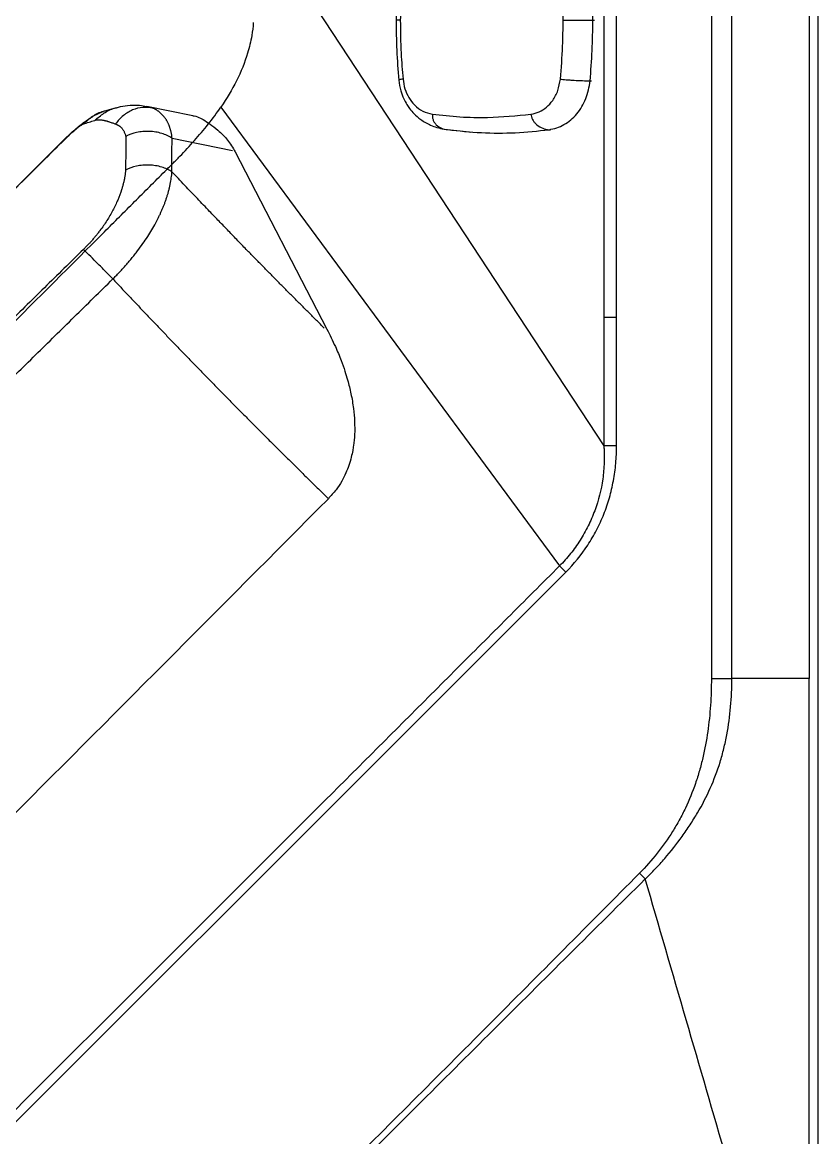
# Model space of a CAD drawing. Header units: inches. Extents: x 2 to 86, y -22 to 129.
# Drawn here: x 77.89 to 86.46, y 10.16 to 22.18 of the extents above; entities that cross this region are included whole.
import ezdxf

# ---------------------------------------------------------------- set-up
doc = ezdxf.new("R2010")
doc.units = ezdxf.units.IN
doc.header["$MEASUREMENT"] = 0
doc.layers.add('1', color=4, linetype='Continuous')
doc.layers.add('BDIM_CYAN', color=4, linetype='Continuous')

# ---------------------------------------------------------------- blocks, each defined once
blk = doc.blocks.new('sp3')
at = {"layer": 'BDIM_CYAN'}
for p, q in [((-101.244, 89.566), (-101.244, 89.581)), ((-100.592, 89.595), (-100.592, 89.611)), ((-99.939, 89.565), (-99.939, 89.581)), ((-101.771, 89.124), (-101.772, 89.14)), ((-99.412, 89.123), (-99.411, 89.139)), ((-101.796, 88.278), (-101.795, 88.262)), ((-101.795, 88.262), (-101.765, 87.993)), ((-99.419, 87.992), (-99.388, 88.265)), ((-99.388, 88.265), (-99.387, 88.282))]:
    blk.add_line(p, q, dxfattribs=at)
for points, knots in [([(-101.244, 89.566), (-101.277, 89.561), (-101.343, 89.552), (-101.437, 89.521), (-101.525, 89.479), (-101.602, 89.425), (-101.667, 89.36), (-101.718, 89.287), (-101.755, 89.208), (-101.766, 89.152), (-101.771, 89.124)], [0, 0, 0, 0, 0.125505, 0.249704, 0.373992, 0.499776, 0.625678, 0.750079, 0.874386, 1, 1, 1, 1]), ([(-101.225, 89.246), (-101.227, 89.255), (-101.229, 89.274), (-101.232, 89.31), (-101.235, 89.351), (-101.239, 89.414), (-101.243, 89.49), (-101.244, 89.54), (-101.244, 89.566)], [0, 0, 0, 0, 0.075048, 0.162077, 0.266845, 0.391253, 0.686004, 1, 1, 1, 1]), ([(-100.592, 89.275), (-100.592, 89.284), (-100.592, 89.303), (-100.592, 89.34), (-100.592, 89.38), (-100.592, 89.443), (-100.592, 89.52), (-100.592, 89.57), (-100.592, 89.595)], [0, 0, 0, 0, 0.075048, 0.162077, 0.266843, 0.39125, 0.686, 1, 1, 1, 1]), ([(-99.958, 89.245), (-99.956, 89.254), (-99.954, 89.274), (-99.951, 89.31), (-99.948, 89.35), (-99.944, 89.413), (-99.94, 89.49), (-99.94, 89.539), (-99.939, 89.565)], [0, 0, 0, 0, 0.075049, 0.162076, 0.266841, 0.391246, 0.685996, 1, 1, 1, 1]), ([(-99.412, 89.123), (-99.418, 89.151), (-99.428, 89.207), (-99.465, 89.285), (-99.516, 89.358), (-99.581, 89.424), (-99.659, 89.478), (-99.746, 89.52), (-99.84, 89.551), (-99.906, 89.56), (-99.939, 89.565)], [0, 0, 0, 0, 0.125614, 0.249921, 0.374322, 0.500224, 0.626008, 0.750296, 0.874495, 1, 1, 1, 1]), ([(-101.225, 89.246), (-101.261, 89.24), (-101.332, 89.229), (-101.428, 89.186), (-101.513, 89.121), (-101.578, 89.034), (-101.595, 88.964), (-101.604, 88.929)], [0, 0, 0, 0, 0.186661, 0.373374, 0.560001, 0.780011, 1, 1, 1, 1]), ([(-100.592, 89.275), (-100.71, 89.273), (-100.922, 89.271), (-101.133, 89.254), (-101.225, 89.246)], [0, 0, 0, 0, 0.559986, 1, 1, 1, 1]), ([(-99.958, 89.245), (-100.076, 89.255), (-100.287, 89.272), (-100.498, 89.274), (-100.592, 89.275)], [0, 0, 0, 0, 0.559986, 1, 1, 1, 1]), ([(-99.579, 88.928), (-99.586, 88.958), (-99.599, 89.017), (-99.652, 89.098), (-99.729, 89.169), (-99.833, 89.224), (-99.916, 89.238), (-99.958, 89.245)], [0, 0, 0, 0, 0.186845, 0.373701, 0.560409, 0.780222, 1, 1, 1, 1]), ([(-101.771, 89.124), (-101.784, 89.003), (-101.809, 88.761), (-101.812, 88.472), (-101.796, 88.305), (-101.791, 88.261)], [0, 0, 0, 0, 0.4218388, 0.8436848, 1, 1, 1, 1]), ([(-101.604, 88.929), (-101.614, 88.931), (-101.635, 88.934), (-101.666, 88.948), (-101.694, 88.967), (-101.73, 89.003), (-101.761, 89.057), (-101.767, 89.101), (-101.771, 89.124)], [0, 0, 0, 0, 0.0750432, 0.1620793, 0.26686, 0.391279, 0.6860331, 1, 1, 1, 1]), ([(-99.579, 88.928), (-99.57, 88.93), (-99.548, 88.933), (-99.518, 88.947), (-99.489, 88.966), (-99.453, 89.002), (-99.423, 89.056), (-99.416, 89.1), (-99.412, 89.123)], [0, 0, 0, 0, 0.075054, 0.162074, 0.266825, 0.391217, 0.685963, 1, 1, 1, 1]), ([(-99.413, 88.03), (-99.4, 88.151), (-99.374, 88.394), (-99.374, 88.76), (-99.399, 89.002), (-99.412, 89.123)], [0, 0, 0, 0, 0.333331, 0.666669, 1, 1, 1, 1]), ([(-101.604, 88.929), (-101.615, 88.83), (-101.636, 88.633), (-101.644, 88.278), (-101.619, 88.023), (-101.604, 87.867)], [0, 0, 0, 0, 0.280017, 0.560061, 1, 1, 1, 1]), ([(-99.58, 87.866), (-99.569, 87.965), (-99.547, 88.163), (-99.539, 88.518), (-99.564, 88.773), (-99.579, 88.928)], [0, 0, 0, 0, 0.280017, 0.560061, 1, 1, 1, 1]), ([(-101.771, 88.031), (-101.768, 88.009), (-101.761, 87.966), (-101.73, 87.918), (-101.694, 87.888), (-101.666, 87.874), (-101.635, 87.866), (-101.614, 87.867), (-101.604, 87.867)], [0, 0, 0, 0, 0.313967, 0.608721, 0.73314, 0.837921, 0.924957, 1, 1, 1, 1]), ([(-99.58, 87.866), (-99.57, 87.866), (-99.548, 87.865), (-99.518, 87.873), (-99.489, 87.887), (-99.454, 87.917), (-99.423, 87.965), (-99.416, 88.008), (-99.413, 88.03)], [0, 0, 0, 0, 0.075054, 0.162074, 0.266824, 0.391217, 0.685963, 1, 1, 1, 1]), ([(-101.765, 87.993), (-101.76, 87.966), (-101.749, 87.911), (-101.717, 87.832), (-101.672, 87.753), (-101.612, 87.68), (-101.536, 87.614), (-101.447, 87.561), (-101.346, 87.521), (-101.274, 87.511), (-101.237, 87.505)], [0, 0, 0, 0, 0.106729, 0.218561, 0.335655, 0.458855, 0.588158, 0.721004, 0.857855, 1, 1, 1, 1]), ([(-99.947, 87.504), (-99.908, 87.51), (-99.839, 87.521), (-99.752, 87.554), (-99.689, 87.587), (-99.635, 87.624), (-99.579, 87.672), (-99.515, 87.746), (-99.466, 87.831), (-99.434, 87.917), (-99.424, 87.966), (-99.419, 87.992)], [0, 0, 0, 0, 0.149635, 0.269025, 0.35887, 0.426914, 0.519495, 0.644449, 0.80339, 0.896799, 1, 1, 1, 1]), ([(-101.604, 87.867), (-101.597, 87.838), (-101.584, 87.778), (-101.532, 87.698), (-101.455, 87.627), (-101.351, 87.571), (-101.268, 87.557), (-101.226, 87.55)], [0, 0, 0, 0, 0.1868454, 0.373701, 0.5604087, 0.7802215, 1, 1, 1, 1]), ([(-99.958, 87.55), (-99.923, 87.555), (-99.852, 87.566), (-99.756, 87.61), (-99.671, 87.674), (-99.605, 87.762), (-99.588, 87.831), (-99.58, 87.866)], [0, 0, 0, 0, 0.186661, 0.373374, 0.560001, 0.780011, 1, 1, 1, 1]), ([(-101.226, 87.55), (-101.227, 87.543), (-101.229, 87.526), (-101.233, 87.511), (-101.235, 87.505), (-101.237, 87.506), (-101.237, 87.506)], [0, 0, 0, 0, 0.232419, 0.501936, 0.826388, 1, 1, 1, 1]), ([(-101.226, 87.55), (-101.108, 87.541), (-100.897, 87.524), (-100.685, 87.522), (-100.592, 87.521)], [0, 0, 0, 0, 0.559986, 1, 1, 1, 1]), ([(-100.592, 87.521), (-100.473, 87.522), (-100.262, 87.525), (-100.051, 87.542), (-99.958, 87.55)], [0, 0, 0, 0, 0.559986, 1, 1, 1, 1]), ([(-100.592, 87.521), (-100.592, 87.513), (-100.592, 87.496), (-100.592, 87.481), (-100.592, 87.475), (-100.592, 87.476), (-100.592, 87.476)], [0, 0, 0, 0, 0.229366, 0.495339, 0.815522, 1, 1, 1, 1]), ([(-99.958, 87.55), (-99.957, 87.542), (-99.955, 87.525), (-99.951, 87.511), (-99.949, 87.504), (-99.948, 87.505), (-99.947, 87.506)], [0, 0, 0, 0, 0.232461, 0.502017, 0.826512, 1, 1, 1, 1]), ([(-101.237, 87.505), (-101.13, 87.496), (-100.915, 87.479), (-100.7, 87.476), (-100.592, 87.475)], [0, 0, 0, 0, 0.500007, 1, 1, 1, 1]), ([(-100.592, 87.475), (-100.484, 87.476), (-100.269, 87.479), (-100.054, 87.496), (-99.947, 87.505)], [0, 0, 0, 0, 0.499993, 1, 1, 1, 1])]:
    blk.add_open_spline(points, degree=3, knots=knots, dxfattribs=at)
for points in [[(-100.592, 89.595), (-100.7, 89.594), (-100.918, 89.592), (-101.135, 89.574), (-101.244, 89.566)], [(-99.939, 89.565), (-100.048, 89.574), (-100.265, 89.591), (-100.483, 89.594), (-100.592, 89.595)]]:
    blk.add_open_spline(points, degree=3, dxfattribs=at)
blk = doc.blocks.new('2020 HS PILLOW')
at = {"layer": '1', "color": 2}
for p, q in [((-6.331, -0.101), (-6.445, -0.165)), ((-5.803, -0.013), (-5.803, -0.011)), ((-6.685, -0.383), (-6.965, -0.807)), ((-6.684, -0.383), (-6.718, -0.447)), ((-6.635, -0.82), (-7, -1.374)), ((-7.012, -1.404), (-6.358, -3.456))]:
    blk.add_line(p, q, dxfattribs=at)
at = {"layer": '1', "color": 2, "flags": 128}
for points in [[(-6.377, -1.076), (-6.521, -0.932), (-6.635, -0.82)], [(-7.001, -0.884), (-7.011, -0.909), (-7.013, -0.916)]]:
    blk.add_lwpolyline(points, dxfattribs=at)
at = {"layer": '1', "color": 2}
blk.add_arc((6.425, -4.729), 11.502, 179.6163, 180.1436, dxfattribs=at)
for points, knots in [([(5.803, -0.009), (4.052, -0.005), (0.184, 0.005), (-3.685, -0.004), (-5.803, -0.009)], [0, 0, 0, 0, 0.452479, 1, 1, 1, 1]), ([(5.803, -0.013), (5.576, -0.012), (5.121, -0.01), (4.438, -0.007), (3.755, -0.005), (3.072, -0.003), (2.39, -0.002), (1.707, -0.001), (1.024, 0), (0.341, 0), (-0.341, 0), (-1.024, 0), (-1.707, -0.001), (-2.39, -0.002), (-3.072, -0.003), (-3.755, -0.005), (-4.438, -0.007), (-5.121, -0.01), (-5.576, -0.012), (-5.803, -0.013)], [0, 0, 0, 0, 0.058824, 0.117648, 0.176472, 0.235295, 0.294119, 0.352942, 0.411765, 0.470588, 0.529412, 0.588235, 0.647058, 0.705881, 0.764705, 0.823528, 0.882352, 0.941176, 1, 1, 1, 1]), ([(-6.18, -0.096), (-6.222, -0.1), (-6.306, -0.106), (-6.396, -0.134), (-6.437, -0.162), (-6.443, -0.166)], [0, 0, 0, 0, 0.454798, 0.921395, 1, 1, 1, 1]), ([(-6.329, -0.103), (-6.324, -0.099), (-6.283, -0.072), (-6.193, -0.045), (-6.109, -0.039), (-6.067, -0.036)], [0, 0, 0, 0, 0.072984, 0.542572, 1, 1, 1, 1]), ([(-5.803, -0.009), (-5.83, -0.01), (-5.882, -0.01), (-5.983, -0.016), (-6.099, -0.028), (-6.207, -0.052), (-6.275, -0.076), (-6.306, -0.089), (-6.315, -0.094), (-6.317, -0.095)], [0, 0, 0, 0, 0.134155, 0.260922, 0.509099, 0.767284, 0.920658, 0.990549, 1, 1, 1, 1]), ([(-6.28, -0.218), (-6.278, -0.215), (-6.274, -0.209), (-6.269, -0.2), (-6.265, -0.192), (-6.26, -0.185), (-6.256, -0.178), (-6.252, -0.172), (-6.247, -0.165), (-6.241, -0.156), (-6.234, -0.147), (-6.227, -0.139), (-6.22, -0.131), (-6.213, -0.123), (-6.205, -0.116), (-6.198, -0.109), (-6.192, -0.104), (-6.186, -0.099), (-6.182, -0.097), (-6.18, -0.096)], [0, 0, 0, 0, 0.048239, 0.094105, 0.137612, 0.178773, 0.217603, 0.254119, 0.288334, 0.355559, 0.417313, 0.487162, 0.539223, 0.617936, 0.695814, 0.772891, 0.849237, 0.924916, 1, 1, 1, 1]), ([(-5.803, -0.013), (-5.807, -0.013), (-5.813, -0.013), (-5.823, -0.013), (-5.832, -0.013), (-5.842, -0.013), (-5.851, -0.013), (-5.861, -0.014), (-5.87, -0.014), (-5.879, -0.014), (-5.888, -0.014), (-5.909, -0.015), (-5.939, -0.017), (-5.977, -0.02), (-6.009, -0.023), (-6.03, -0.026), (-6.043, -0.029), (-6.051, -0.031), (-6.058, -0.032), (-6.063, -0.034), (-6.066, -0.036), (-6.067, -0.036)], [0, 0, 0, 0, 0.02507, 0.049985, 0.074783, 0.099504, 0.124186, 0.148867, 0.173587, 0.198385, 0.223298, 0.248366, 0.368821, 0.491766, 0.615218, 0.740909, 0.792607, 0.844158, 0.895769, 0.947648, 1, 1, 1, 1]), ([(-6.443, -0.166), (-6.456, -0.173), (-6.5, -0.194), (-6.565, -0.248), (-6.635, -0.313), (-6.669, -0.363), (-6.684, -0.385)], [0, 0, 0, 0, 0.1360178, 0.4531227, 0.7648096, 1, 1, 1, 1]), ([(-6.28, -0.218), (-6.286, -0.229), (-6.297, -0.251), (-6.307, -0.272), (-6.312, -0.282)], [0, 0, 0, 0, 0.535521, 1, 1, 1, 1]), ([(-6.718, -0.447), (-6.698, -0.415), (-6.673, -0.387), (-6.616, -0.338), (-6.584, -0.319), (-6.513, -0.29), (-6.475, -0.281), (-6.396, -0.273), (-6.354, -0.275), (-6.312, -0.282)], [0, 0, 0, 0, 0.25, 0.25, 0.5, 0.5, 0.75, 0.75, 1, 1, 1, 1]), ([(-6.312, -0.282), (-6.313, -0.284), (-6.315, -0.289), (-6.318, -0.297), (-6.321, -0.304), (-6.323, -0.312), (-6.325, -0.319), (-6.326, -0.327), (-6.327, -0.334), (-6.328, -0.342), (-6.328, -0.35), (-6.328, -0.358), (-6.327, -0.368), (-6.325, -0.381), (-6.322, -0.395), (-6.317, -0.41), (-6.311, -0.425), (-6.304, -0.439), (-6.298, -0.449), (-6.295, -0.454)], [0, 0, 0, 0, 0.043075, 0.086204, 0.129425, 0.172775, 0.216288, 0.260003, 0.303954, 0.348175, 0.392703, 0.437569, 0.482807, 0.568238, 0.653695, 0.73939, 0.825535, 0.912337, 1, 1, 1, 1]), ([(-6.635, -0.82), (-6.637, -0.816), (-6.643, -0.809), (-6.652, -0.798), (-6.66, -0.787), (-6.667, -0.776), (-6.675, -0.765), (-6.682, -0.753), (-6.688, -0.742), (-6.694, -0.731), (-6.7, -0.72), (-6.705, -0.709), (-6.71, -0.698), (-6.714, -0.687), (-6.718, -0.676), (-6.722, -0.665), (-6.725, -0.654), (-6.728, -0.643), (-6.731, -0.632), (-6.733, -0.621), (-6.735, -0.61), (-6.736, -0.599), (-6.737, -0.589), (-6.738, -0.578), (-6.738, -0.567), (-6.738, -0.557), (-6.738, -0.546), (-6.738, -0.536), (-6.737, -0.526), (-6.735, -0.516), (-6.734, -0.506), (-6.732, -0.496), (-6.73, -0.486), (-6.727, -0.476), (-6.724, -0.466), (-6.721, -0.457), (-6.719, -0.45), (-6.718, -0.447)], [0, 0, 0, 0, 0.031376, 0.062576, 0.093602, 0.124453, 0.155132, 0.185639, 0.215975, 0.24614, 0.276136, 0.305964, 0.335624, 0.365117, 0.394446, 0.423609, 0.452609, 0.481447, 0.510123, 0.538639, 0.566995, 0.595193, 0.623235, 0.65112, 0.678851, 0.706428, 0.733853, 0.761126, 0.78825, 0.815225, 0.842053, 0.868735, 0.895272, 0.921665, 0.947917, 0.974028, 1, 1, 1, 1]), ([(-6.635, -0.82), (-6.626, -0.783), (-6.612, -0.744), (-6.581, -0.686), (-6.569, -0.667), (-6.543, -0.63), (-6.528, -0.612), (-6.496, -0.578), (-6.479, -0.562), (-6.444, -0.532), (-6.426, -0.519), (-6.37, -0.483), (-6.331, -0.465), (-6.295, -0.454)], [0, 0, 0, 0, 0.25, 0.25, 0.375, 0.375, 0.5, 0.5, 0.625, 0.625, 0.75, 0.75, 1, 1, 1, 1]), ([(-6.377, -1.076), (-6.369, -1.039), (-6.355, -1), (-6.324, -0.942), (-6.312, -0.923), (-6.285, -0.886), (-6.27, -0.868), (-6.239, -0.834), (-6.222, -0.818), (-6.186, -0.788), (-6.168, -0.775), (-6.112, -0.739), (-6.073, -0.721), (-6.037, -0.71)], [0, 0, 0, 0, 0.25, 0.25, 0.375, 0.375, 0.5, 0.5, 0.625, 0.625, 0.75, 0.75, 1, 1, 1, 1]), ([(-6.037, -0.71), (-6.033, -0.713), (-6.025, -0.72), (-6.012, -0.729), (-6, -0.739), (-5.987, -0.749), (-5.973, -0.758), (-5.96, -0.767), (-5.946, -0.777), (-5.932, -0.786), (-5.917, -0.794), (-5.902, -0.803), (-5.887, -0.812), (-5.872, -0.82), (-5.828, -0.843), (-5.751, -0.879), (-5.635, -0.92), (-5.511, -0.953), (-5.412, -0.971), (-5.342, -0.98), (-5.304, -0.985), (-5.265, -0.988), (-5.227, -0.991), (-5.188, -0.992), (-5.149, -0.993), (-5.123, -0.993), (-5.111, -0.993)], [0, 0, 0, 0, 0.019849, 0.039658, 0.059434, 0.079184, 0.098913, 0.118627, 0.138334, 0.158039, 0.177748, 0.197468, 0.217205, 0.236965, 0.256754, 0.383221, 0.508368, 0.63284, 0.755204, 0.790767, 0.826041, 0.861081, 0.895941, 0.930676, 0.965344, 1, 1, 1, 1]), ([(-6.964, -0.808), (-6.966, -0.811), (-6.985, -0.835), (-6.994, -0.862), (-7.001, -0.884)], [0, 0, 0, 0, 0.141502, 1, 1, 1, 1]), ([(-7.013, -0.916), (-7.019, -0.943), (-7.032, -0.996), (-7.04, -1.071), (-7.043, -1.109)], [0, 0, 0, 0, 0.504529, 1, 1, 1, 1]), ([(-5.11, -1.442), (-5.118, -1.442), (-5.134, -1.442), (-5.158, -1.442), (-5.182, -1.442), (-5.206, -1.441), (-5.23, -1.441), (-5.255, -1.44), (-5.28, -1.438), (-5.305, -1.437), (-5.331, -1.435), (-5.356, -1.433), (-5.382, -1.431), (-5.408, -1.428), (-5.434, -1.426), (-5.46, -1.423), (-5.486, -1.419), (-5.536, -1.413), (-5.607, -1.402), (-5.698, -1.385), (-5.783, -1.365), (-5.848, -1.347), (-5.896, -1.332), (-5.928, -1.321), (-5.961, -1.31), (-5.993, -1.297), (-6.025, -1.284), (-6.058, -1.271), (-6.089, -1.257), (-6.121, -1.242), (-6.152, -1.226), (-6.183, -1.21), (-6.213, -1.192), (-6.242, -1.175), (-6.271, -1.156), (-6.299, -1.137), (-6.326, -1.117), (-6.352, -1.097), (-6.369, -1.083), (-6.377, -1.076)], [0, 0, 0, 0, 0.015046, 0.030262, 0.045649, 0.061207, 0.076938, 0.092841, 0.108917, 0.125166, 0.141587, 0.158181, 0.174947, 0.191885, 0.208994, 0.226272, 0.243719, 0.261334, 0.325871, 0.38892, 0.450368, 0.510128, 0.535099, 0.560601, 0.586626, 0.613167, 0.640216, 0.667762, 0.695796, 0.724306, 0.75328, 0.782703, 0.812563, 0.842844, 0.873531, 0.904607, 0.936056, 0.967859, 1, 1, 1, 1]), ([(-6.346, -3.426), (-6.346, -3.387), (-6.346, -3.309), (-6.346, -3.191), (-6.346, -3.074), (-6.346, -2.957), (-6.346, -2.839), (-6.347, -2.722), (-6.348, -2.604), (-6.349, -2.487), (-6.35, -2.37), (-6.351, -2.242), (-6.353, -2.105), (-6.356, -1.958), (-6.359, -1.812), (-6.362, -1.65), (-6.366, -1.472), (-6.371, -1.275), (-6.375, -1.143), (-6.377, -1.076)], [0, 0, 0, 0, 0.050086, 0.100152, 0.150197, 0.200224, 0.250231, 0.30022, 0.350192, 0.400146, 0.450084, 0.500006, 0.563112, 0.625003, 0.68697, 0.750001, 0.831127, 0.914459, 1, 1, 1, 1]), ([(-5.11, -1.442), (-5.111, -1.401), (-5.111, -1.357), (-5.112, -1.271), (-5.112, -1.228), (-5.112, -1.147), (-5.112, -1.11), (-5.111, -1.044), (-5.111, -1.016), (-5.111, -0.993)], [0, 0, 0, 0, 0.25, 0.25, 0.5, 0.5, 0.75, 0.75, 1, 1, 1, 1]), ([(-5.111, -0.993), (-5.012, -0.992), (-4.816, -0.99), (-4.521, -0.987), (-4.226, -0.985), (-3.929, -0.983), (-3.632, -0.98), (-3.334, -0.978), (-3.035, -0.977), (-2.735, -0.975), (-2.434, -0.973), (-2.133, -0.972), (-1.83, -0.971), (-1.527, -0.97), (-1.223, -0.969), (-0.919, -0.968), (-0.613, -0.968), (-0.307, -0.968), (0.091, -0.968), (0.579, -0.968), (1.155, -0.969), (1.729, -0.97), (2.3, -0.973), (2.867, -0.976), (3.432, -0.979), (3.994, -0.983), (4.553, -0.988), (4.925, -0.991), (5.111, -0.993)], [0, 0, 0, 0, 0.028776, 0.057631, 0.086566, 0.11558, 0.144673, 0.173846, 0.203098, 0.232429, 0.26184, 0.291331, 0.320902, 0.350552, 0.380282, 0.410091, 0.439981, 0.46995, 0.5, 0.556693, 0.613101, 0.669223, 0.725062, 0.780616, 0.835887, 0.890874, 0.945579, 1, 1, 1, 1]), ([(-7.043, -1.109), (-7.046, -1.159), (-7.05, -1.258), (-7.024, -1.355), (-7.012, -1.404)], [0, 0, 0, 0, 0.502463, 1, 1, 1, 1]), ([(5.11, -1.442), (5.013, -1.441), (4.818, -1.439), (4.526, -1.437), (4.234, -1.435), (3.942, -1.432), (3.65, -1.43), (3.358, -1.428), (3.066, -1.427), (2.774, -1.425), (2.482, -1.424), (2.19, -1.423), (1.898, -1.421), (1.606, -1.42), (1.314, -1.42), (1.022, -1.419), (0.73, -1.419), (0.438, -1.418), (0.146, -1.418), (-0.146, -1.418), (-0.438, -1.418), (-0.73, -1.419), (-1.022, -1.419), (-1.314, -1.42), (-1.606, -1.42), (-1.898, -1.421), (-2.19, -1.423), (-2.482, -1.424), (-2.774, -1.425), (-3.066, -1.427), (-3.358, -1.428), (-3.65, -1.43), (-3.942, -1.432), (-4.234, -1.435), (-4.526, -1.437), (-4.818, -1.439), (-5.013, -1.441), (-5.11, -1.442)], [0, 0, 0, 0, 0.028576, 0.05715, 0.085725, 0.114298, 0.142871, 0.171443, 0.200015, 0.228587, 0.257158, 0.285728, 0.314298, 0.342868, 0.371438, 0.400008, 0.428577, 0.457146, 0.485715, 0.514285, 0.542854, 0.571423, 0.599992, 0.628562, 0.657132, 0.685702, 0.714272, 0.742842, 0.771413, 0.799985, 0.828557, 0.857129, 0.885702, 0.914275, 0.94285, 0.971424, 1, 1, 1, 1]), ([(-5.11, -1.442), (-5.109, -1.483), (-5.106, -1.565), (-5.103, -1.688), (-5.099, -1.811), (-5.096, -1.935), (-5.093, -2.058), (-5.09, -2.181), (-5.087, -2.305), (-5.085, -2.428), (-5.083, -2.551), (-5.081, -2.675), (-5.079, -2.798), (-5.077, -2.922), (-5.076, -3.045), (-5.075, -3.169), (-5.074, -3.292), (-5.073, -3.416), (-5.072, -3.539), (-5.072, -3.663), (-5.072, -3.787), (-5.072, -3.91), (-5.072, -4.034), (-5.073, -4.158), (-5.074, -4.281), (-5.074, -4.405), (-5.076, -4.529), (-5.077, -4.611), (-5.077, -4.652)], [0, 0, 0, 0, 0.038206, 0.076434, 0.114683, 0.152953, 0.191244, 0.229555, 0.267888, 0.306241, 0.344615, 0.383009, 0.421424, 0.459859, 0.498313, 0.536788, 0.575283, 0.613797, 0.652331, 0.690885, 0.729458, 0.76805, 0.806661, 0.845291, 0.883941, 0.922608, 0.961295, 1, 1, 1, 1]), ([(-6.358, -3.456), (-6.336, -3.521), (-6.297, -3.639), (-6.234, -3.791), (-6.179, -3.906), (-6.12, -4.016), (-6.049, -4.134), (-5.961, -4.258), (-5.866, -4.371), (-5.772, -4.466), (-5.691, -4.533), (-5.624, -4.581), (-5.562, -4.621), (-5.488, -4.661), (-5.403, -4.698), (-5.309, -4.729), (-5.199, -4.753), (-5.119, -4.756), (-5.077, -4.758)], [0, 0, 0, 0, 0.109303, 0.195512, 0.25888, 0.310903, 0.390699, 0.474501, 0.546287, 0.618154, 0.679279, 0.707051, 0.743456, 0.790702, 0.833338, 0.882273, 0.937704, 1, 1, 1, 1]), ([(-5.077, -4.758), (-3.411, -4.763), (-0.026, -4.774), (3.358, -4.763), (5.077, -4.758)], [0, 0, 0, 0, 0.492188, 1, 1, 1, 1])]:
    blk.add_open_spline(points, degree=3, knots=knots, dxfattribs=at)
for points in [[(-6.067, -0.036), (-6.105, -0.056), (-6.142, -0.076), (-6.18, -0.096)], [(-6.295, -0.454), (-6.209, -0.539), (-6.123, -0.624), (-6.037, -0.71)]]:
    blk.add_open_spline(points, degree=3, dxfattribs=at)
blk = doc.blocks.new('2020 RHYTHM')
at = {"layer": '1', "color": 4}
blk.add_line((84.082, 78.2), (84.082, 5.882), dxfattribs=at)
at = {"layer": 'BDIM_CYAN', "color": 3}
for p, q in [((82.937, 72.354), (82.937, 14.122)), ((83.158, 14.122), (83.158, 72.354)), ((83.991, 72.354), (83.991, 14.122)), ((81.779, 42.041), (81.779, 18.014)), ((81.915, 18.014), (81.915, 42.041)), ((78.576, 21.508), (81.779, 16.631)), ((77.653, 20.282), (81.301, 15.336)), ((81.915, 18.014), (81.779, 18.014)), ((81.779, 18.014), (81.779, 16.631)), ((81.915, 16.631), (81.915, 18.014)), ((81.915, 16.631), (81.779, 16.631)), ((81.368, 15.269), (81.301, 15.336)), ((83.991, 5.882), (83.991, 14.122))]:
    blk.add_line(p, q, dxfattribs=at)
at = {"layer": 'BDIM_CYAN', "color": 3, "flags": 128}
blk.add_lwpolyline([(72.408, 6.308), (76.104, 10.005), (78.736, 12.637), (81.368, 15.269)], dxfattribs=at)
at = {"layer": 'BDIM_CYAN', "color": 3}
for points, knots in [([(78.002, 21.195), (77.999, 21.147), (77.986, 21.035), (77.91, 20.718), (77.778, 20.466), (77.653, 20.282)], [0.09782595, 0.09782595, 0.09782595, 0.09782595, 0.109375, 0.125, 0.17662497, 0.17662497, 0.17662497, 0.17662497]), ([(75.319, 17.859), (75.679, 18.218), (76.147, 18.686), (76.723, 19.263), (76.968, 19.507), (77.131, 19.67), (77.238, 19.779), (77.421, 19.976), (77.566, 20.155), (77.653, 20.282)], [0, 0, 0, 0, 0.1035314, 0.1347814, 0.1660314, 0.1738439, 0.1816564, 0.1972814, 0.2285314, 0.2285314, 0.2285314, 0.2285314]), ([(81.779, 16.631), (81.779, 16.627), (81.779, 16.624), (81.78, 16.616), (81.78, 16.613), (81.78, 16.601), (81.781, 16.594), (81.782, 16.572), (81.782, 16.557), (81.783, 16.512), (81.783, 16.482), (81.781, 16.422), (81.779, 16.392), (81.774, 16.333), (81.771, 16.303), (81.75, 16.157), (81.721, 16.043), (81.67, 15.904), (81.659, 15.876), (81.635, 15.821), (81.622, 15.794), (81.583, 15.714), (81.554, 15.663), (81.49, 15.563), (81.456, 15.515), (81.401, 15.446), (81.382, 15.423), (81.342, 15.379), (81.322, 15.357), (81.301, 15.336)], [0, 0, 0, 0, 0.007813, 0.007813, 0.015625, 0.015625, 0.03125, 0.03125, 0.0625, 0.0625, 0.125, 0.125, 0.1875, 0.1875, 0.25, 0.25, 0.5, 0.5, 0.5625, 0.5625, 0.625, 0.625, 0.75, 0.75, 0.875, 0.875, 0.9375, 0.9375, 1, 1, 1, 1]), ([(81.368, 15.269), (81.457, 15.359), (81.536, 15.456), (81.639, 15.613), (81.671, 15.667), (81.714, 15.75), (81.728, 15.779), (81.754, 15.836), (81.767, 15.865), (81.801, 15.953), (81.821, 16.012), (81.856, 16.132), (81.87, 16.193), (81.887, 16.285), (81.892, 16.317), (81.901, 16.379), (81.904, 16.411), (81.913, 16.505), (81.915, 16.568), (81.915, 16.631)], [0, 0, 0, 0, 0.25, 0.25, 0.375, 0.375, 0.4375, 0.4375, 0.5, 0.5, 0.625, 0.625, 0.75, 0.75, 0.8125, 0.8125, 0.875, 0.875, 1, 1, 1, 1]), ([(81.301, 15.336), (81.114, 15.149), (80.927, 14.963), (80.554, 14.589), (80.367, 14.403), (79.807, 13.843), (79.434, 13.469), (78.314, 12.349), (77.567, 11.602), (75.327, 9.362), (73.834, 7.869), (72.34, 6.375)], [0, 0, 0, 0, 0.0625, 0.0625, 0.125, 0.125, 0.25, 0.25, 0.5, 0.5, 1, 1, 1, 1]), ([(82.937, 14.122), (82.937, 14.026), (82.934, 13.931), (82.921, 13.74), (82.911, 13.645), (82.884, 13.456), (82.867, 13.363), (82.834, 13.223), (82.822, 13.176), (82.795, 13.083), (82.781, 13.038), (82.734, 12.902), (82.698, 12.813), (82.637, 12.683), (82.615, 12.64), (82.568, 12.556), (82.544, 12.514), (82.467, 12.392), (82.412, 12.315), (82.293, 12.165), (82.23, 12.093), (82.162, 12.025)], [0, 0, 0, 0, 0.125, 0.125, 0.25, 0.25, 0.375, 0.375, 0.4375, 0.4375, 0.5, 0.5, 0.625, 0.625, 0.6875, 0.6875, 0.75, 0.75, 0.875, 0.875, 1, 1, 1, 1]), ([(82.224, 11.963), (82.233, 11.972), (82.243, 11.98), (82.261, 11.998), (82.27, 12.007), (82.297, 12.034), (82.314, 12.052), (82.367, 12.108), (82.401, 12.145), (82.5, 12.26), (82.563, 12.339), (82.652, 12.463), (82.681, 12.505), (82.736, 12.59), (82.762, 12.632), (82.839, 12.763), (82.885, 12.851), (82.966, 13.033), (83.001, 13.127), (83.046, 13.27), (83.059, 13.319), (83.083, 13.417), (83.094, 13.467), (83.122, 13.617), (83.136, 13.717), (83.153, 13.919), (83.158, 14.02), (83.158, 14.122)], [0, 0, 0, 0, 0.015625, 0.015625, 0.03125, 0.03125, 0.0625, 0.0625, 0.125, 0.125, 0.25, 0.25, 0.3125, 0.3125, 0.375, 0.375, 0.5, 0.5, 0.625, 0.625, 0.6875, 0.6875, 0.75, 0.75, 0.875, 0.875, 1, 1, 1, 1]), ([(82.937, 14.122), (82.96, 14.122), (82.982, 14.122), (83.026, 14.122), (83.047, 14.122), (83.085, 14.122), (83.103, 14.122), (83.134, 14.122), (83.147, 14.122), (83.158, 14.122)], [0, 0, 0, 0, 0.25, 0.25, 0.5, 0.5, 0.75, 0.75, 1, 1, 1, 1]), ([(83.991, 14.122), (83.891, 14.122), (83.77, 14.122), (83.491, 14.122), (83.332, 14.122), (83.158, 14.122)], [0, 0, 0, 0, 0.5, 0.5, 1, 1, 1, 1]), ([(82.162, 12.025), (81.62, 11.477), (81.077, 10.931), (79.99, 9.839), (79.445, 9.294), (78.356, 8.205), (77.811, 7.66), (76.719, 6.573), (76.173, 6.03), (75.625, 5.488)], [0, 0, 0, 0, 0.25, 0.25, 0.5, 0.5, 0.75, 0.75, 1, 1, 1, 1]), ([(75.687, 5.426), (76.23, 5.973), (76.773, 6.519), (77.861, 7.61), (78.405, 8.156), (79.494, 9.245), (80.04, 9.789), (81.131, 10.877), (81.677, 11.42), (82.224, 11.963)], [0, 0, 0, 0, 0.25, 0.25, 0.5, 0.5, 0.75, 0.75, 1, 1, 1, 1]), ([(83.991, 5.882), (83.696, 6.895), (83.11, 8.914), (82.519, 10.949), (82.224, 11.963)], [0.007564, 0.007564, 0.007564, 0.007564, 0.507564, 1, 1, 1, 1])]:
    blk.add_open_spline(points, degree=3, knots=knots, dxfattribs=at)
blk.add_open_spline([(82.162, 12.025), (82.183, 12.004), (82.204, 11.982), (82.224, 11.963)], degree=3, dxfattribs=at)
at = {"layer": '1', "rotation": 270}
blk.add_blockref('sp3', (-7.935, -79.374), dxfattribs=at)
at = {"layer": '1', "color": 3, "xscale": -1, "rotation": 45.00000000000001}
blk.add_blockref('2020 HS PILLOW', (71.856, 15.836), dxfattribs=at)

msp = doc.modelspace()

# ---------------------------------------------------------------- block references
msp.add_blockref('2020 RHYTHM', (2.373, 0.985))

doc.saveas('drawing.dxf')
